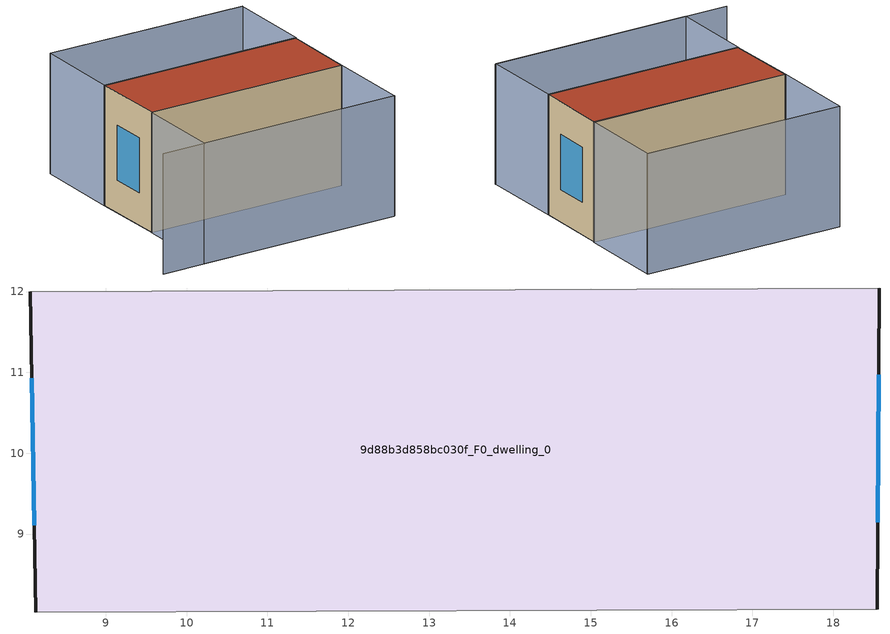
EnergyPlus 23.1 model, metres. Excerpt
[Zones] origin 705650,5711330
9d88b3d858bc030f_F0_dwelling_0
 floor ground (EU_floor_Construction): 18.55,8.07 18.57,12.04 8.06,12 8.13,8.04 z0
 wall outside (EU_wall_Construction): 18.57,12.04 18.55,8.07 / 8.13,8.04 8.06,12 z0:6
 wall adiabatic (EU_wall_Construction): 8.06,12 18.57,12.04 / 18.55,8.07 8.13,8.04 z0:6
 window (EU_Window_Construction): 18.57,10.97 18.55,9.14 / 8.11,9.11 8.08,10.93 z1.62:4.38
 roof outside (EU_roof_Construction): 18.57,12.04 18.55,8.07 8.13,8.04 8.06,12 z6
shading: 5.84,3.59 18.61,3.68 / 18.6,16.57 8.06,16.58 / 18.58,3.65 8.12,3.6 / 8.12,3.6 8.11,8.04 / 8.11,8.04 18.56,8.08 / 18.56,8.08 18.58,3.65 / 8.06,12 8.06,16.59 / 8.06,16.59 18.6,16.58 / 18.6,16.58 18.6,11.99 / 18.6,11.99 8.06,12 z0:6
[Building]
EU S2 Campaign: North Axis=0; Terrain=City; Solar Distribution=FullExterior
[Site:Location]
London: Latitude=51.5; Longitude=-0.5; Time Zone=0; Elevation=25
[SizingPeriod:WeatherFileDays]
AnnualSizingPeriod: Begin Month=1; Begin Day of Month=1; End Month=12; End Day of Month=31; Day of Week for Start Day=Monday; Use Weather File Daylight Saving Period=No; Use Weather File Rain and Snow Indicators=No
[MATERIAL]
EU_InternalMass_Material: Roughness=MediumRough; Thickness=0.1; Conductivity=1; Density=1800; Specific Heat=900; Thermal Absorptance=0.9; Solar Absorptance=0.7; Visible Absorptance=0.7
[MATERIAL:NOMASS] Roughness=MediumRough; Thermal Absorptance=0.9; Solar Absorptance=0.7; Visible Absorptance=0.7
Name | Thermal Resistance
EU_wall_NoMass | 0.727863
EU_roof_NoMass | 0.773354
EU_floor_NoMass | 1.79329
[WINDOWMATERIAL:SIMPLEGLAZINGSYSTEM]
EU_Window_SimpleGlazing: UFactor=2.58614; Solar Heat Gain Coefficient=0.76; Visible Transmittance=0.76
[CONSTRUCTION]
EU_wall_Construction: EU_wall_NoMass
EU_roof_Construction: EU_roof_NoMass
EU_floor_Construction: EU_floor_NoMass
EU_InternalMass_Construction: EU_InternalMass_Material
EU_Window_Construction: EU_Window_SimpleGlazing
[ZONE]
9d88b3d858bc030f_F0_dwelling_0: Type=1; Multiplier=1; Ceiling Height=autocalculate; Volume=249.16; Floor Area=autocalculate; Part of Total Floor Area=Yes
[INTERNALMASS]
9d88b3d858bc030f_F0_dwelling_0_EU_InternalMass: Construction=EU_InternalMass_Construction; Zone or ZoneList=9d88b3d858bc030f_F0_dwelling_0; Surface Area=41.5266
[OTHEREQUIPMENT]
EU_Step8_InternalGain_9d88b3d858bc030f_F0_dwelling_0_f000: Fuel Type=Electricity; Zone or ZoneList or Space or SpaceList=9d88b3d858bc030f_F0_dwelling_0; Schedule=EU_Step8_GainSchedule_9d88b3d858bc030f_F0_dwelling_0_f000; Design Level Calculation Method=Watts/Area; Power per Zone Floor Area=1; Fraction Latent=0; Fraction Radiant=0; Fraction Lost=0; Carbon Dioxide Generation Rate=0; EndUse Subcategory=EU_Step8_InternalGains
[ZONEVENTILATION:DESIGNFLOWRATE]
EU_ConstantAir_9d88b3d858bc030f_F0_dwelling_0: Zone or ZoneList or Space or SpaceList=9d88b3d858bc030f_F0_dwelling_0; Schedule=EU_AlwaysOn; Design Flow Rate Calculation Method=AirChanges/Hour; Air Changes per Hour=0.484901; Ventilation Type=Natural; Fan Pressure Rise=0; Fan Total Efficiency=1; Constant Term Coefficient=1; Temperature Term Coefficient=0; Velocity Term Coefficient=0; Velocity Squared Term Coefficient=0; Minimum Indoor Temperature=-100; Maximum Indoor Temperature=100; Delta Temperature=-100; Minimum Outdoor Temperature=-100; Maximum Outdoor Temperature=100; Maximum Wind Speed=40
[HVACTEMPLATE:THERMOSTAT]
EU_HeatOnly_9d88b3d858bc030f_F0_dwelling_0: Constant Heating Setpoint=20; Constant Cooling Setpoint=50
[HVACTEMPLATE:ZONE:IDEALLOADSAIRSYSTEM]
9d88b3d858bc030f_F0_dwelling_0: Template Thermostat=EU_HeatOnly_9d88b3d858bc030f_F0_dwelling_0; System Availability Schedule=EU_AlwaysOn; Maximum Heating Supply Air Temperature=50; Minimum Cooling Supply Air Temperature=13; Maximum Heating Supply Air Humidity Ratio=0.0156; Minimum Cooling Supply Air Humidity Ratio=0.0077; Heating Limit=NoLimit; Cooling Limit=NoLimit; Heating Availability Schedule=EU_AlwaysOn; Cooling Availability Schedule=EU_CoolingOff; Dehumidification Control Type=ConstantSensibleHeatRatio; Cooling Sensible Heat Ratio=0.7; Dehumidification Setpoint=60; Humidification Control Type=None; Humidification Setpoint=30; Outdoor Air Method=None; Outdoor Air Flow Rate per Person=0.00944; Outdoor Air Flow Rate per Zone Floor Area=0; Outdoor Air Flow Rate per Zone=0; Demand Controlled Ventilation Type=None; Outdoor Air Economizer Type=NoEconomizer; Heat Recovery Type=None; Sensible Heat Recovery Effectiveness=0.7; Latent Heat Recovery Effectiveness=0.65
[SIZING:ZONE]
9d88b3d858bc030f_F0_dwelling_0: Zone Cooling Design Supply Air Temperature Input Method=SupplyAirTemperature; Zone Cooling Design Supply Air Temperature=13; Zone Heating Design Supply Air Temperature Input Method=SupplyAirTemperature; Zone Heating Design Supply Air Temperature=50; Zone Cooling Design Supply Air Humidity Ratio=0.008; Zone Heating Design Supply Air Humidity Ratio=0.008; Cooling Design Air Flow Method=DesignDay; Cooling Design Air Flow Rate=0; Cooling Minimum Air Flow per Zone Floor Area=0.000762; Cooling Minimum Air Flow=0; Cooling Minimum Air Flow Fraction=0.2; Heating Design Air Flow Method=DesignDay; Heating Design Air Flow Rate=0; Heating Maximum Air Flow per Zone Floor Area=0.002032; Heating Maximum Air Flow=0.141576; Heating Maximum Air Flow Fraction=0.3; Account for Dedicated Outdoor Air System=No; Dedicated Outdoor Air System Control Strategy=NeutralSupplyAir; Dedicated Outdoor Air Low Setpoint Temperature for Design=autosize; Dedicated Outdoor Air High Setpoint Temperature for Design=autosize; Zone Load Sizing Method=Sensible Load Only No Latent Load; Zone Latent Cooling Design Supply Air Humidity Ratio Input Method=HumidityRatioDifference; Zone Cooling Design Supply Air Humidity Ratio Difference=0.005; Zone Latent Heating Design Supply Air Humidity Ratio Input Method=HumidityRatioDifference; Zone Humidification Design Supply Air Humidity Ratio Difference=0.005
[SCHEDULE:CONSTANT]
Name | Hourly Value
EU_AlwaysOn | 1
EU_CoolingOff | 0
[SCHEDULE:FILE]
EU_Step8_GainSchedule_9d88b3d858bc030f_F0_dwelling_0_f000: File=../../schedules/9d88b3d858bc030f/9d88b3d858bc030f_F0_dwelling_0_f000_gain.csv; Column Number=1; Rows to Skip at Top=0; Number of Hours of Data=8760; Column Separator=Comma; Interpolate to Timestep=No; Minutes per Item=60; Adjust Schedule for Daylight Savings=Yes
